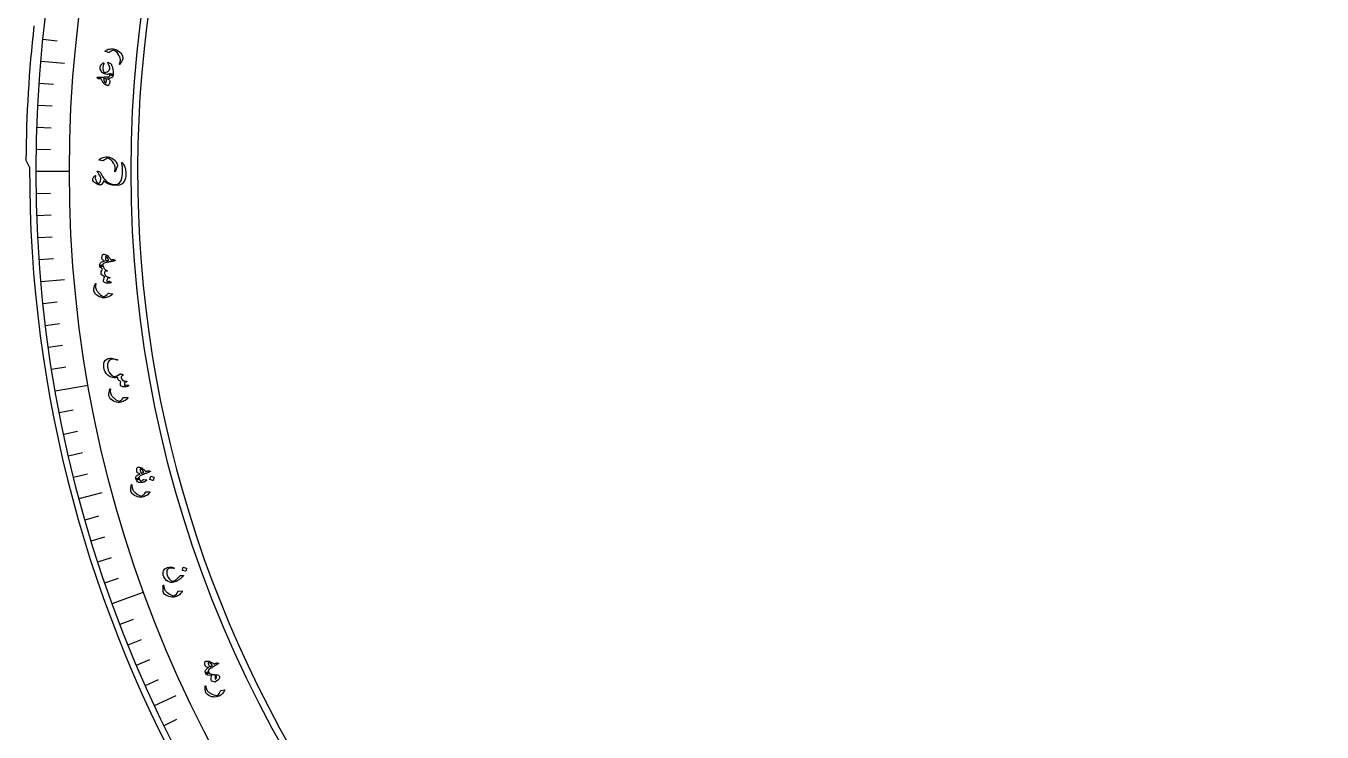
# Model space of a CAD drawing. Header units: millimetres. Extents: x -56 to 56, y -56 to 69.
# Drawn here: x -55.7 to 0.9, y -24.5 to 6.4 of the extents above; entities that cross this region are included whole.
import ezdxf

# ---------------------------------------------------------------- set-up
doc = ezdxf.new("R2010")
doc.units = ezdxf.units.MM
for name, color, linetype in [('CUT_INNER', 6, 'Continuous'), ('CUT_OUTER', 1, 'Continuous'), ('ENGRAVE', 7, 'Continuous'), ('ENGRAVE_FINE', 8, 'Continuous'), ('TEXT', 5, 'Continuous')]:
    doc.layers.add(name, color=color, linetype=linetype)

msp = doc.modelspace()

# ---------------------------------------------------------------- linework, layer by layer
at = {"layer": 'CUT_INNER'}
msp.add_arc((0.0002, -0.0002), 50.7824, 92.30528, 30.23463, dxfattribs=at)
at = {"layer": 'CUT_OUTER'}
msp.add_lwpolyline([(-55.4994, 0.1853), (-55.6581, 0.5021), (-55.6596, 0.5056)], dxfattribs=at)
for centre, radius, start, end in [((0.2132, 0.1023), 55.8742, 173.57855, 179.58641), ((0.0001, -0.0002), 55.4998, 179.8085, 0.29907)]:
    msp.add_arc(centre, radius, start, end, dxfattribs=at)
at = {"layer": 'ENGRAVE'}
for points in [[(-55.0068, 4.8125), (-53.9729, 4.722)], [(-55.2169, 0), (-53.764, 0)], [(-55.0068, -4.8125), (-53.9729, -4.722)], [(-54.3781, -9.5883), (-52.9472, -9.336)], [(-53.3355, -14.2912), (-52.333, -14.0226)], [(-51.887, -18.8853), (-50.5216, -18.3884)], [(-50.0436, -23.3357), (-49.1029, -22.8971)]]:
    msp.add_lwpolyline(points, dxfattribs=at)
for radius in [55.2169, 53.764, 51.0656]:
    msp.add_circle((0, 0), radius, dxfattribs=at)
at = {"layer": 'ENGRAVE_FINE'}
for points in [[(-54.9145, 5.7717), (-54.2952, 5.7067)], [(-55.0824, 3.8517), (-54.4613, 3.8083)], [(-55.1413, 2.8898), (-54.5194, 2.8572)], [(-55.1833, 1.927), (-54.561, 1.9053)], [(-55.2085, 0.9637), (-54.5859, 0.9528)], [(-55.2085, -0.9637), (-54.5859, -0.9528)], [(-55.1833, -1.927), (-54.561, -1.9053)], [(-55.1413, -2.8898), (-54.5194, -2.8572)], [(-55.0824, -3.8517), (-54.4613, -3.8083)], [(-54.9145, -5.7717), (-54.2952, -5.7067)], [(-54.8054, -6.7293), (-54.1873, -6.6534)], [(-54.6796, -7.6847), (-54.0629, -7.598)], [(-54.5371, -8.6378), (-53.9221, -8.5404)], [(-54.2025, -10.5359), (-53.5912, -10.4171)], [(-54.0103, -11.4802), (-53.4012, -11.3508)], [(-53.8017, -12.4211), (-53.195, -12.281)], [(-53.5768, -13.3582), (-52.9726, -13.2075)], [(-53.0779, -15.2199), (-52.4794, -15.0482)], [(-52.8042, -16.1439), (-52.2087, -15.9618)], [(-52.5144, -17.063), (-51.9222, -16.8705)], [(-52.2087, -17.9769), (-51.6199, -17.7741)], [(-51.5495, -19.788), (-50.9681, -19.5648)], [(-51.1963, -20.6846), (-50.6189, -20.4514)], [(-50.8275, -21.575), (-50.2543, -21.3317)], [(-50.4432, -22.4588), (-49.8743, -22.2055)], [(-49.6287, -24.2055), (-49.069, -23.9325)]]:
    msp.add_lwpolyline(points, dxfattribs=at)
at = {"layer": 'TEXT'}
for points in [[(-52.193, 5.2397), (-52.1957, 5.2408), (-52.1978, 5.2421), (-52.1993, 5.2435), (-52.2002, 5.2451), (-52.2002, 5.2495), (-52.1977, 5.2546), (-52.1928, 5.2605), (-52.1855, 5.2671), (-52.1492, 5.292), (-52.108, 5.3124), (-52.062, 5.3284), (-52.0112, 5.3399), (-51.957, 5.3474), (-51.904, 5.3499), (-51.8524, 5.3475), (-51.8021, 5.3402), (-51.7369, 5.3197), (-51.6753, 5.2907), (-51.6173, 5.2533), (-51.5629, 5.2073), (-51.5147, 5.1542), (-51.4769, 5.0953), (-51.4497, 5.0306), (-51.4329, 4.96), (-51.4307, 4.9413), (-51.4314, 4.9229), (-51.4349, 4.9047), (-51.4414, 4.8869), (-51.4603, 4.846), (-51.4778, 4.8092), (-51.4937, 4.7764), (-51.5082, 4.7475), (-51.5213, 4.7227), (-51.5329, 4.7022), (-51.543, 4.6858), (-51.5516, 4.6736), (-51.5542, 4.6711), (-51.5567, 4.6694), (-51.5591, 4.6685), (-51.5615, 4.6683), (-51.5644, 4.6689), (-51.5671, 4.67), (-51.5696, 4.6717), (-51.5719, 4.6739), (-51.5735, 4.6767), (-51.574, 4.6799), (-51.5736, 4.6836), (-51.5722, 4.6878), (-51.5627, 4.7134), (-51.5545, 4.7379), (-51.5477, 4.7614), (-51.5423, 4.7838), (-51.5382, 4.8054), (-51.5354, 4.8264), (-51.5339, 4.8467), (-51.5338, 4.8663), (-51.5351, 4.8861), (-51.538, 4.9066), (-51.5424, 4.928), (-51.5484, 4.9503), (-51.5561, 4.9734), (-51.5655, 4.9973), (-51.5767, 5.0221), (-51.5896, 5.0477), (-51.6322, 5.1204), (-51.6799, 5.1839), (-51.7327, 5.2382), (-51.7907, 5.2831), (-51.7955, 5.2862), (-51.8012, 5.2881), (-51.8077, 5.2889), (-51.8151, 5.2887), (-51.8601, 5.277), (-51.9109, 5.2565), (-51.9673, 5.2272), (-52.0296, 5.189), (-52.0334, 5.1874), (-52.0368, 5.1866), (-52.0398, 5.1865), (-52.0422, 5.1871)], [(-52.0581, 4.76), (-51.9691, 4.7099), (-51.9604, 4.7038), (-51.9535, 4.698), (-51.9482, 4.6926), (-51.9447, 4.6875), (-51.9304, 4.662), (-51.9173, 4.6349), (-51.9053, 4.6062), (-51.8946, 4.5759), (-51.8849, 4.544), (-51.876, 4.5106), (-51.8679, 4.4758), (-51.8605, 4.4395), (-51.8499, 4.372), (-51.8447, 4.3127), (-51.8451, 4.2616), (-51.8509, 4.2187), (-51.8598, 4.2029), (-51.8756, 4.1932), (-51.8982, 4.1897), (-51.9278, 4.1924), (-51.9542, 4.1985), (-51.9734, 4.2058), (-51.9856, 4.2142), (-51.9907, 4.2239), (-51.9905, 4.2254), (-51.9904, 4.227), (-51.9903, 4.2285), (-51.9902, 4.23), (-51.9881, 4.2414), (-51.9868, 4.2527), (-51.9862, 4.2638), (-51.9865, 4.2748), (-52.0158, 4.2583), (-52.0476, 4.2464), (-52.082, 4.2389), (-52.1189, 4.2359), (-52.1843, 4.2403), (-52.2415, 4.2563), (-52.2905, 4.2841), (-52.3314, 4.3235), (-52.3684, 4.373), (-52.3961, 4.4208), (-52.4142, 4.4669), (-52.423, 4.5112), (-52.4189, 4.5578), (-52.397, 4.6092), (-52.3572, 4.6652), (-52.2997, 4.7258), (-52.291, 4.7324), (-52.2821, 4.7351), (-52.2729, 4.7339), (-52.2636, 4.7288), (-52.2566, 4.722), (-52.2532, 4.7142), (-52.2534, 4.7053), (-52.2572, 4.6954), (-52.2848, 4.6243), (-52.2988, 4.5517), (-52.2991, 4.4778), (-52.2858, 4.4025), (-52.276, 4.3723), (-52.2642, 4.3488), (-52.2505, 4.3319), (-52.2349, 4.3217), (-52.2144, 4.3179), (-52.1874, 4.3217), (-52.154, 4.3332), (-52.114, 4.3522), (-52.0733, 4.376), (-52.0423, 4.3991), (-52.0212, 4.4214), (-52.0098, 4.443), (-52.0008, 4.4913), (-52.0021, 4.5407), (-52.0139, 4.5912), (-52.036, 4.6428), (-52.0629, 4.6904), (-52.0755, 4.7149), (-52.0823, 4.7342), (-52.0833, 4.7483), (-52.0786, 4.7572), (-52.0735, 4.7606), (-52.0684, 4.7621), (-52.0633, 4.762), (-52.0581, 4.76)], [(-52.5453, 4.0822), (-52.5543, 4.0921), (-52.5549, 4.0994), (-52.5471, 4.1041), (-52.531, 4.1062), (-52.5214, 4.1065), (-52.508, 4.1071), (-52.4909, 4.1081), (-52.4701, 4.1093), (-52.4453, 4.1107), (-52.4165, 4.1121), (-52.3836, 4.1136), (-52.3466, 4.1152), (-52.3102, 4.1168), (-52.2777, 4.1182), (-52.2489, 4.1194), (-52.224, 4.1204), (-52.2029, 4.1212), (-52.1859, 4.1219), (-52.1729, 4.1224), (-52.1638, 4.1227), (-52.1068, 4.1261), (-52.0621, 4.1341), (-52.0297, 4.1464), (-52.0096, 4.1633), (-52.0013, 4.1756), (-51.9953, 4.1909), (-51.9916, 4.209), (-51.9902, 4.23), (-51.9871, 4.2423), (-51.9802, 4.2514), (-51.9695, 4.2572), (-51.955, 4.2598), (-51.9378, 4.2597), (-51.9205, 4.2577), (-51.9032, 4.2538), (-51.8859, 4.2479), (-51.8713, 4.241), (-51.8606, 4.2338), (-51.8538, 4.2264), (-51.8509, 4.2187), (-51.8546, 4.1785), (-51.8647, 4.1443), (-51.8813, 4.1163), (-51.9045, 4.0944), (-51.9373, 4.077), (-51.9797, 4.0639), (-52.0316, 4.0549), (-52.0932, 4.0502), (-52.0579, 4.0255), (-52.0305, 4.0011), (-52.011, 3.9769), (-51.9995, 3.9529), (-51.9962, 3.9339), (-51.996, 3.9119), (-51.9989, 3.8868), (-52.005, 3.8587), (-52.014, 3.8292), (-52.0238, 3.8046), (-52.0344, 3.7849), (-52.0458, 3.7701), (-52.0594, 3.7584), (-52.0732, 3.7511), (-52.0873, 3.748), (-52.1017, 3.7493), (-52.1195, 3.7541), (-52.139, 3.7617), (-52.1602, 3.7719), (-52.1832, 3.7847), (-52.2062, 3.7988), (-52.2245, 3.8111), (-52.238, 3.8214), (-52.2468, 3.8298), (-52.282, 3.8757), (-52.3145, 3.9253), (-52.3443, 3.9787), (-52.3714, 4.0359), (-52.4013, 4.0361), (-52.427, 4.0366), (-52.4487, 4.0374), (-52.4662, 4.0385), (-52.4808, 4.0405), (-52.4938, 4.0441), (-52.5051, 4.0494), (-52.5147, 4.0563)], [(-52.2762, 4.0395), (-52.2613, 3.9818), (-52.2412, 3.9323), (-52.216, 3.8911), (-52.1856, 3.858), (-52.1813, 3.8557), (-52.1773, 3.8555), (-52.1734, 3.8574), (-52.1698, 3.8615), (-52.1617, 3.8772), (-52.1551, 3.8943), (-52.1501, 3.9129), (-52.1466, 3.933), (-52.1446, 3.9545), (-52.1442, 3.9775), (-52.1453, 4.002), (-52.1479, 4.028), (-52.1488, 4.0321), (-52.1507, 4.0364), (-52.1536, 4.041), (-52.1574, 4.0459), (-52.1701, 4.0459), (-52.1835, 4.0457), (-52.1974, 4.0453), (-52.212, 4.0446), (-52.2271, 4.0437), (-52.2429, 4.0425), (-52.2592, 4.0411), (-52.2762, 4.0395)], [(-52.453, 0.4926), (-52.4558, 0.4935), (-52.458, 0.4946), (-52.4597, 0.4959), (-52.4607, 0.4974), (-52.4611, 0.5017), (-52.4591, 0.5071), (-52.4548, 0.5134), (-52.4481, 0.5206), (-52.4141, 0.5486), (-52.375, 0.5727), (-52.3306, 0.5928), (-52.281, 0.6089), (-52.2277, 0.6213), (-52.1752, 0.6286), (-52.1236, 0.6309), (-52.0728, 0.6281), (-52.006, 0.6136), (-51.9421, 0.5903), (-51.8809, 0.5583), (-51.8225, 0.5175), (-51.7697, 0.4689), (-51.7268, 0.4137), (-51.6938, 0.3517), (-51.6707, 0.2829), (-51.6668, 0.2645), (-51.6658, 0.2461), (-51.6678, 0.2277), (-51.6726, 0.2093), (-51.6877, 0.1669), (-51.7018, 0.1287), (-51.7147, 0.0945), (-51.7265, 0.0645), (-51.7373, 0.0386), (-51.7469, 0.0171), (-51.7555, -0.0001), (-51.763, -0.0131), (-51.7654, -0.0157), (-51.7677, -0.0177), (-51.77, -0.0188), (-51.7723, -0.0192), (-51.7754, -0.0189), (-51.7782, -0.0181), (-51.7808, -0.0166), (-51.7832, -0.0146), (-51.7851, -0.012), (-51.7859, -0.0088), (-51.7858, -0.0051), (-51.7848, -0.0008), (-51.7776, 0.0255), (-51.7717, 0.0507), (-51.7671, 0.0747), (-51.7637, 0.0975), (-51.7616, 0.1194), (-51.7607, 0.1405), (-51.7611, 0.1609), (-51.7627, 0.1805), (-51.7658, 0.2), (-51.7705, 0.2203), (-51.7769, 0.2412), (-51.7849, 0.2628), (-51.7946, 0.285), (-51.8062, 0.308), (-51.8196, 0.3317), (-51.8348, 0.3561), (-51.8837, 0.4246), (-51.937, 0.4835), (-51.9945, 0.5328), (-52.0564, 0.5723), (-52.0614, 0.5749), (-52.0672, 0.5763), (-52.0738, 0.5766), (-52.0812, 0.5757), (-52.1249, 0.5599), (-52.1736, 0.5349), (-52.2272, 0.5006), (-52.2857, 0.4569), (-52.2894, 0.455), (-52.2927, 0.4539), (-52.2956, 0.4535), (-52.2981, 0.4539)], [(-52.7332, -0.3951), (-52.74, -0.3706), (-52.7398, -0.3439), (-52.7326, -0.315), (-52.7184, -0.2839), (-52.7092, -0.2681), (-52.6998, -0.2535), (-52.6903, -0.2402), (-52.6807, -0.2282), (-52.6711, -0.2175), (-52.6616, -0.208), (-52.6521, -0.1998), (-52.6428, -0.1929), (-52.6337, -0.1883), (-52.6281, -0.1901), (-52.6259, -0.1984), (-52.6272, -0.2132), (-52.6329, -0.3066), (-52.6122, -0.393), (-52.565, -0.4723), (-52.4913, -0.5444), (-52.4865, -0.5464), (-52.4816, -0.5462), (-52.4765, -0.5439), (-52.4712, -0.5395), (-52.4292, -0.4823), (-52.4016, -0.4206), (-52.3884, -0.3544), (-52.3894, -0.2837), (-52.392, -0.271), (-52.3981, -0.2546), (-52.4077, -0.2345), (-52.4208, -0.2108), (-52.4473, -0.1675), (-52.4707, -0.1292), (-52.4909, -0.096), (-52.5081, -0.0678), (-52.5221, -0.0446), (-52.5329, -0.0265), (-52.5407, -0.0134), (-52.5454, -0.0055), (-52.5489, 0.0059), (-52.5457, 0.0121), (-52.5357, 0.013), (-52.519, 0.0086), (-52.4749, -0.0083), (-52.4421, -0.023), (-52.4206, -0.0355), (-52.4103, -0.0459), (-52.3951, -0.0779), (-52.3774, -0.1117), (-52.3573, -0.1473), (-52.3347, -0.1848), (-52.3097, -0.224), (-52.2822, -0.2651), (-52.2522, -0.3079), (-52.2198, -0.3525), (-52.1392, -0.4417), (-52.045, -0.5089), (-51.9371, -0.5541), (-51.8157, -0.5774), (-51.7497, -0.5778), (-51.6885, -0.5667), (-51.6321, -0.5443), (-51.5805, -0.5104), (-51.5116, -0.4267), (-51.4649, -0.3043), (-51.4402, -0.143), (-51.437, 0.0572), (-51.4389, 0.0882), (-51.4416, 0.1215), (-51.445, 0.1573), (-51.4491, 0.1954), (-51.4541, 0.2358), (-51.46, 0.2785), (-51.4668, 0.3233), (-51.4745, 0.3704), (-51.4754, 0.3785), (-51.4748, 0.3845), (-51.473, 0.3884), (-51.4697, 0.3902), (-51.4541, 0.3826), (-51.4304, 0.3521), (-51.3988, 0.299), (-51.359, 0.2233), (-51.3371, 0.1773), (-51.3209, 0.1371), (-51.3102, 0.1026), (-51.3051, 0.0738), (-51.297, -0.0331), (-51.2957, -0.1301), (-51.3012, -0.2173), (-51.3136, -0.2946), (-51.368, -0.4409), (-51.4555, -0.5443), (-51.5766, -0.6049), (-51.7314, -0.6225), (-51.8942, -0.6069), (-52.0382, -0.5683), (-52.1631, -0.5063), (-52.2689, -0.4211), (-52.2935, -0.4774), (-52.3184, -0.5232), (-52.3439, -0.5586), (-52.3698, -0.5835), (-52.3803, -0.5904), (-52.3918, -0.5951), (-52.4043, -0.5976), (-52.4178, -0.5981), (-52.4541, -0.5931), (-52.4885, -0.5852), (-52.5211, -0.5744), (-52.5517, -0.5606), (-52.6134, -0.5239), (-52.6642, -0.4841), (-52.7042, -0.4411), (-52.7332, -0.3951)], [(-51.7727, -3.8847), (-51.7624, -3.893), (-51.7607, -3.9), (-51.7676, -3.9057), (-51.7833, -3.9102), (-51.7928, -3.912), (-51.8059, -3.9146), (-51.8226, -3.9181), (-51.843, -3.9224), (-51.8673, -3.9276), (-51.8955, -3.9334), (-51.9278, -3.9399), (-51.9641, -3.9471), (-51.9998, -3.9542), (-52.0318, -3.9606), (-52.06, -3.9662), (-52.0845, -3.971), (-52.1052, -3.9751), (-52.1219, -3.9783), (-52.1347, -3.9808), (-52.1436, -3.9825), (-52.1994, -3.9948), (-52.2423, -4.0096), (-52.2724, -4.0269), (-52.2897, -4.0468), (-52.2959, -4.0603), (-52.2994, -4.0764), (-52.3002, -4.095), (-52.2983, -4.1161), (-52.2993, -4.1288), (-52.3046, -4.1389), (-52.3143, -4.1464), (-52.3282, -4.1513), (-52.3452, -4.154), (-52.3625, -4.1548), (-52.3802, -4.1536), (-52.3983, -4.1506), (-52.4138, -4.146), (-52.4256, -4.1406), (-52.4335, -4.1343), (-52.4375, -4.1271), (-52.4403, -4.0863), (-52.4357, -4.0506), (-52.4237, -4.0201), (-52.4042, -3.9946), (-52.3745, -3.9722), (-52.3346, -3.9526), (-52.2846, -3.9358), (-52.2245, -3.9217), (-52.2632, -3.9026), (-52.2939, -3.8824), (-52.3168, -3.8613), (-52.3318, -3.8392), (-52.3379, -3.8208), (-52.3413, -3.7989), (-52.3421, -3.7735), (-52.3402, -3.7446), (-52.3356, -3.7139), (-52.3294, -3.688), (-52.3217, -3.6669), (-52.3126, -3.6506), (-52.3008, -3.6371), (-52.2881, -3.6278), (-52.2745, -3.6228), (-52.2601, -3.622), (-52.2419, -3.6243), (-52.2215, -3.629), (-52.199, -3.6361), (-52.1744, -3.6456), (-52.1497, -3.6563), (-52.1299, -3.6658), (-52.115, -3.6741), (-52.105, -3.6811), (-52.0637, -3.7213), (-52.0243, -3.7654), (-51.987, -3.8135), (-51.9516, -3.8655), (-51.922, -3.8613), (-51.8965, -3.858), (-51.875, -3.8555), (-51.8575, -3.8539), (-51.8427, -3.8537), (-51.8294, -3.8553), (-51.8175, -3.8588), (-51.807, -3.8641)], [(-52.0452, -3.8834), (-52.0686, -3.8288), (-52.0958, -3.783), (-52.1268, -3.746), (-52.1616, -3.7178), (-52.1662, -3.7161), (-52.1702, -3.7165), (-52.1737, -3.7189), (-52.1767, -3.7235), (-52.1825, -3.7402), (-52.1865, -3.7581), (-52.1888, -3.7772), (-52.1893, -3.7976), (-52.188, -3.8192), (-52.1851, -3.842), (-52.1803, -3.8661), (-52.1738, -3.8914), (-52.1723, -3.8953), (-52.1697, -3.8993), (-52.1662, -3.9034), (-52.1617, -3.9076), (-52.1491, -3.9058), (-52.1359, -3.9036), (-52.1222, -3.901), (-52.1079, -3.8982), (-52.0931, -3.895), (-52.0777, -3.8914), (-52.0617, -3.8876), (-52.0452, -3.8834)], [(-51.9322, -4.8402), (-51.9296, -4.8434), (-51.93, -4.8474), (-51.9334, -4.8523), (-51.9399, -4.858), (-51.9512, -4.8646), (-51.9676, -4.8703), (-51.9892, -4.8752), (-52.0159, -4.8791), (-52.0464, -4.8825), (-52.0763, -4.8836), (-52.1056, -4.8826), (-52.1344, -4.8793), (-52.1908, -4.8672), (-52.232, -4.8517), (-52.2579, -4.8328), (-52.2686, -4.8106), (-52.2704, -4.7557), (-52.2607, -4.7039), (-52.2397, -4.6552), (-52.2072, -4.6097), (-52.2669, -4.5857), (-52.3144, -4.555), (-52.3499, -4.5178), (-52.3732, -4.474), (-52.3815, -4.4267), (-52.3736, -4.3774), (-52.3494, -4.3262), (-52.309, -4.2732), (-52.363, -4.2373), (-52.4025, -4.201), (-52.4273, -4.1642), (-52.4375, -4.1271), (-52.4339, -4.1192), (-52.4217, -4.111), (-52.4009, -4.1025), (-52.3716, -4.0937), (-52.3424, -4.0891), (-52.3204, -4.0913), (-52.3057, -4.1003), (-52.2983, -4.1161), (-52.2764, -4.1864), (-52.2399, -4.2465), (-52.1889, -4.2963), (-52.1232, -4.3358), (-52.1196, -4.338), (-52.117, -4.3404), (-52.1153, -4.3431), (-52.1145, -4.346), (-52.1146, -4.3497), (-52.1155, -4.3531), (-52.1172, -4.3562), (-52.1197, -4.3589), (-52.1279, -4.3611), (-52.1423, -4.3589), (-52.1629, -4.3523), (-52.1897, -4.3414), (-52.2081, -4.3602), (-52.2205, -4.388), (-52.2268, -4.4249), (-52.2271, -4.4709), (-52.2103, -4.5267), (-52.1672, -4.573), (-52.0978, -4.6097), (-52.0022, -4.6367), (-51.9973, -4.638), (-51.9938, -4.6398), (-51.9915, -4.6421), (-51.9906, -4.645), (-51.9906, -4.6494), (-51.9914, -4.6532), (-51.993, -4.6566), (-51.9955, -4.6594), (-51.9992, -4.6617), (-52.003, -4.6632), (-52.0068, -4.6639), (-52.0107, -4.6639), (-52.077, -4.6543), (-52.0914, -4.6738), (-52.1036, -4.6968), (-52.1135, -4.7233), (-52.1211, -4.7533), (-52.1251, -4.7822), (-52.1246, -4.8039), (-52.1195, -4.8184), (-52.1097, -4.8256), (-52.0958, -4.8269), (-52.0764, -4.8236), (-52.0516, -4.8158), (-52.0214, -4.8034), (-52.0124, -4.8042), (-51.9946, -4.8106), (-51.9679, -4.8226), (-51.9322, -4.8402)], [(-51.8918, -5.3479), (-51.8889, -5.3485), (-51.8866, -5.3493), (-51.8848, -5.3504), (-51.8836, -5.3517), (-51.8827, -5.356), (-51.8841, -5.3615), (-51.8877, -5.3682), (-51.8935, -5.3761), (-51.9241, -5.4077), (-51.9603, -5.436), (-52.002, -5.461), (-52.0494, -5.4828), (-52.1009, -5.5013), (-52.1521, -5.5148), (-52.2032, -5.5231), (-52.2539, -5.5263), (-52.322, -5.5196), (-52.3882, -5.5036), (-52.4527, -5.4783), (-52.5154, -5.4437), (-52.5734, -5.4004), (-52.6223, -5.349), (-52.6619, -5.2895), (-52.6924, -5.2219), (-52.6982, -5.2035), (-52.7011, -5.1849), (-52.7011, -5.1659), (-52.6982, -5.1467), (-52.6875, -5.102), (-52.6774, -5.0617), (-52.6679, -5.0256), (-52.6591, -4.9939), (-52.6509, -4.9665), (-52.6434, -4.9437), (-52.6365, -4.9254), (-52.6302, -4.9116), (-52.6282, -4.9086), (-52.626, -4.9064), (-52.6238, -4.9051), (-52.6215, -4.9045), (-52.6185, -4.9045), (-52.6156, -4.9051), (-52.6129, -4.9063), (-52.6103, -4.9081), (-52.6082, -4.9106), (-52.607, -4.9137), (-52.6068, -4.9175), (-52.6074, -4.922), (-52.612, -4.9494), (-52.6154, -4.9755), (-52.6177, -5.0004), (-52.6188, -5.0239), (-52.6188, -5.0464), (-52.6175, -5.0679), (-52.6151, -5.0886), (-52.6115, -5.1083), (-52.6064, -5.1279), (-52.5996, -5.1479), (-52.5911, -5.1685), (-52.5809, -5.1896), (-52.5689, -5.2112), (-52.5549, -5.2333), (-52.5391, -5.2559), (-52.5213, -5.2789), (-52.4651, -5.343), (-52.4056, -5.3965), (-52.3428, -5.4396), (-52.2768, -5.4723), (-52.2715, -5.4742), (-52.2656, -5.475), (-52.259, -5.4745), (-52.2518, -5.4728), (-52.2101, -5.452), (-52.1647, -5.4214), (-52.1153, -5.3811), (-52.062, -5.3311), (-52.0585, -5.3288), (-52.0554, -5.3273), (-52.0525, -5.3266), (-52.05, -5.3268)], [(-51.1918, -9.3362), (-51.1847, -9.3376), (-51.1793, -9.3401), (-51.1757, -9.3438), (-51.1738, -9.3486), (-51.1734, -9.3551), (-51.1747, -9.3609), (-51.1777, -9.366), (-51.1824, -9.3705), (-51.1999, -9.3827), (-51.2224, -9.3932), (-51.25, -9.4021), (-51.2826, -9.4093), (-51.3368, -9.4158), (-51.3896, -9.4152), (-51.441, -9.4073), (-51.4909, -9.3923), (-51.5033, -9.3862), (-51.5134, -9.379), (-51.5212, -9.3705), (-51.5266, -9.3609), (-51.5357, -9.3239), (-51.5364, -9.2825), (-51.5286, -9.2366), (-51.5122, -9.1863), (-51.5721, -9.157), (-51.6155, -9.1174), (-51.6423, -9.0675), (-51.6525, -9.0074), (-51.6851, -9.0111), (-51.7166, -9.0137), (-51.7471, -9.0152), (-51.7764, -9.0156), (-51.8048, -9.0149), (-51.8325, -9.0133), (-51.8595, -9.0106), (-51.8858, -9.0069), (-51.934, -8.996), (-51.9798, -8.9779), (-52.0234, -8.9526), (-52.0646, -8.9202), (-52.1392, -8.8403), (-52.197, -8.7521), (-52.2379, -8.6555), (-52.2618, -8.5506), (-52.2652, -8.4287), (-52.2385, -8.3277), (-52.1817, -8.2477), (-52.0951, -8.1888), (-52.0623, -8.1775), (-52.0225, -8.1703), (-51.9759, -8.1671), (-51.9223, -8.1679), (-51.8629, -8.1735), (-51.8003, -8.1846), (-51.7344, -8.2012), (-51.6653, -8.2234), (-51.6608, -8.2253), (-51.6575, -8.228), (-51.6551, -8.2315), (-51.6539, -8.2357), (-51.6536, -8.2401), (-51.6541, -8.244), (-51.6555, -8.2474), (-51.6578, -8.2505), (-51.6615, -8.2528), (-51.6655, -8.254), (-51.6699, -8.2542), (-51.6747, -8.2532), (-51.7664, -8.2257), (-51.8406, -8.2103), (-51.8974, -8.207), (-51.9368, -8.216), (-52.0183, -8.2689), (-52.0722, -8.3404), (-52.0984, -8.4307), (-52.0969, -8.5395), (-52.063, -8.6865), (-52.0045, -8.8059), (-51.9218, -8.8975), (-51.8149, -8.9613), (-51.7536, -8.9504), (-51.6906, -8.9291), (-51.6257, -8.8975), (-51.5591, -8.8556), (-51.5525, -8.8506), (-51.5463, -8.8475), (-51.5406, -8.8462), (-51.5354, -8.8468), (-51.5169, -8.8521), (-51.4996, -8.8572), (-51.4833, -8.8621), (-51.4682, -8.8667), (-51.4544, -8.8712), (-51.4421, -8.8756), (-51.4312, -8.8798), (-51.4219, -8.8839), (-51.4178, -8.8864), (-51.4158, -8.8895), (-51.4159, -8.8932), (-51.418, -8.8974), (-51.4198, -8.8996), (-51.4226, -8.9029), (-51.4264, -8.9071), (-51.4312, -8.9122), (-51.4371, -8.9181), (-51.444, -8.9247), (-51.452, -8.9318), (-51.4611, -8.9394), (-51.4785, -8.9548), (-51.4909, -8.9674), (-51.4983, -8.9772), (-51.5006, -8.9841), (-51.497, -9.0244), (-51.4833, -9.0629), (-51.4593, -9.0997), (-51.4253, -9.1345), (-51.4048, -9.1458), (-51.3728, -9.1547), (-51.3294, -9.1614), (-51.2746, -9.1659), (-51.2694, -9.1663), (-51.2648, -9.168), (-51.2607, -9.171), (-51.2572, -9.1753), (-51.2547, -9.1795), (-51.2533, -9.1836), (-51.2532, -9.1878), (-51.2542, -9.192), (-51.2627, -9.1996), (-51.2803, -9.205), (-51.3069, -9.2083), (-51.3425, -9.2095), (-51.3559, -9.2436), (-51.3624, -9.2787), (-51.362, -9.3147), (-51.3547, -9.3517), (-51.3436, -9.3492), (-51.3348, -9.3461), (-51.3283, -9.3424), (-51.324, -9.3382), (-51.3201, -9.3336), (-51.3159, -9.3305), (-51.3115, -9.3289), (-51.3068, -9.3288)], [(-51.2216, -9.8844), (-51.2187, -9.8847), (-51.2163, -9.8854), (-51.2144, -9.8863), (-51.2131, -9.8875), (-51.2119, -9.8917), (-51.2128, -9.8973), (-51.2158, -9.9043), (-51.2209, -9.9127), (-51.2486, -9.9468), (-51.2821, -9.9782), (-51.3215, -10.0068), (-51.3668, -10.0326), (-51.4165, -10.0556), (-51.4663, -10.0735), (-51.5164, -10.0863), (-51.5667, -10.0939), (-51.6351, -10.0932), (-51.7025, -10.0831), (-51.7689, -10.0636), (-51.8345, -10.0346), (-51.896, -9.9966), (-51.9492, -9.9497), (-51.9939, -9.8939), (-52.0302, -9.8292), (-52.0376, -9.8114), (-52.0421, -9.7931), (-52.0438, -9.7742), (-52.0426, -9.7548), (-52.0359, -9.7094), (-52.0293, -9.6683), (-52.0231, -9.6315), (-52.0171, -9.5991), (-52.0113, -9.5712), (-52.0058, -9.5478), (-52.0006, -9.5289), (-51.9955, -9.5146), (-51.9937, -9.5115), (-51.9918, -9.5092), (-51.9897, -9.5076), (-51.9875, -9.5068), (-51.9845, -9.5065), (-51.9816, -9.5069), (-51.9787, -9.5079), (-51.976, -9.5094), (-51.9737, -9.5117), (-51.9722, -9.5147), (-51.9716, -9.5185), (-51.9719, -9.523), (-51.9741, -9.5507), (-51.9752, -9.5771), (-51.9753, -9.602), (-51.9743, -9.6255), (-51.9723, -9.6479), (-51.9692, -9.6693), (-51.9649, -9.6896), (-51.9596, -9.7089), (-51.9528, -9.728), (-51.9443, -9.7474), (-51.934, -9.7671), (-51.922, -9.7873), (-51.9081, -9.8077), (-51.8923, -9.8285), (-51.8745, -9.8496), (-51.8548, -9.871), (-51.7932, -9.9299), (-51.7292, -9.978), (-51.6629, -10.0154), (-51.5942, -10.0421), (-51.5888, -10.0436), (-51.5828, -10.0439), (-51.5763, -10.0428), (-51.5693, -10.0404), (-51.5296, -10.016), (-51.487, -9.9816), (-51.4414, -9.9371), (-51.3927, -9.8826), (-51.3894, -9.88), (-51.3864, -9.8783), (-51.3836, -9.8773), (-51.3811, -9.8772)], [(-50.239, -13.0979), (-50.2273, -13.1042), (-50.2244, -13.1108), (-50.2302, -13.1177), (-50.2447, -13.1248), (-50.2538, -13.1283), (-50.2662, -13.1332), (-50.2821, -13.1397), (-50.3014, -13.1476), (-50.3243, -13.157), (-50.351, -13.1678), (-50.3816, -13.18), (-50.4161, -13.1936), (-50.4499, -13.207), (-50.4802, -13.219), (-50.507, -13.2295), (-50.5302, -13.2387), (-50.5498, -13.2464), (-50.5657, -13.2526), (-50.5779, -13.2573), (-50.5863, -13.2606), (-50.639, -13.2826), (-50.6786, -13.3048), (-50.7051, -13.3273), (-50.7185, -13.3499), (-50.7222, -13.3644), (-50.7228, -13.3808), (-50.7202, -13.3993), (-50.7145, -13.4197), (-50.7133, -13.4324), (-50.7167, -13.4432), (-50.7248, -13.4523), (-50.7376, -13.4597), (-50.7539, -13.4654), (-50.7708, -13.4693), (-50.7884, -13.4713), (-50.8068, -13.4715), (-50.8229, -13.4699), (-50.8354, -13.4666), (-50.8443, -13.4618), (-50.8496, -13.4554), (-50.8596, -13.4158), (-50.8615, -13.3799), (-50.8551, -13.3477), (-50.8405, -13.3191), (-50.8153, -13.2918), (-50.7796, -13.2654), (-50.7334, -13.2398), (-50.6768, -13.2152), (-50.7182, -13.2033), (-50.7521, -13.189), (-50.7784, -13.1723), (-50.7971, -13.1533), (-50.8064, -13.1363), (-50.8137, -13.1153), (-50.819, -13.0905), (-50.8223, -13.0617), (-50.8233, -13.0307), (-50.8219, -13.0041), (-50.8181, -12.982), (-50.812, -12.9642), (-50.8028, -12.9489), (-50.792, -12.9375), (-50.7796, -12.9301), (-50.7655, -12.9267), (-50.7471, -12.9257), (-50.7263, -12.9267), (-50.7029, -12.9297), (-50.677, -12.9346), (-50.6507, -12.9407), (-50.6295, -12.9465), (-50.6134, -12.952), (-50.6024, -12.9571), (-50.5545, -12.9892), (-50.5078, -13.0256), (-50.4625, -13.0662), (-50.4184, -13.1111), (-50.39, -13.1016), (-50.3655, -13.0937), (-50.3448, -13.0875), (-50.3279, -13.0828), (-50.3134, -13.0799), (-50.3, -13.0791), (-50.2876, -13.0804), (-50.2763, -13.0837)], [(-50.5073, -13.1454), (-50.5401, -13.0959), (-50.575, -13.0557), (-50.6121, -13.0249), (-50.6514, -13.0033), (-50.6562, -13.0025), (-50.6602, -13.0036), (-50.6632, -13.0067), (-50.6653, -13.0117), (-50.668, -13.0291), (-50.6687, -13.0474), (-50.6675, -13.0667), (-50.6644, -13.0868), (-50.6593, -13.1079), (-50.6522, -13.1298), (-50.6433, -13.1526), (-50.6323, -13.1763), (-50.6301, -13.1799), (-50.6269, -13.1834), (-50.6227, -13.1868), (-50.6175, -13.1901), (-50.6055, -13.186), (-50.5929, -13.1815), (-50.5799, -13.1766), (-50.5663, -13.1712), (-50.5523, -13.1654), (-50.5378, -13.1591), (-50.5228, -13.1525), (-50.5073, -13.1454)], [(-50.5091, -13.4616), (-50.4049, -13.4787), (-50.393, -13.4821), (-50.3876, -13.4877), (-50.3887, -13.4954), (-50.3962, -13.5052), (-50.4209, -13.5263), (-50.4477, -13.5447), (-50.4764, -13.5604), (-50.5072, -13.5735), (-50.5402, -13.5839), (-50.5757, -13.5915), (-50.6136, -13.5964), (-50.654, -13.5985), (-50.725, -13.5908), (-50.7812, -13.5644), (-50.8228, -13.5193), (-50.8496, -13.4554), (-50.8468, -13.4465), (-50.8345, -13.4349), (-50.8127, -13.4206), (-50.7814, -13.4035), (-50.7641, -13.3965), (-50.7492, -13.393), (-50.7368, -13.3933), (-50.7269, -13.3972), (-50.7224, -13.4013), (-50.7188, -13.4064), (-50.7162, -13.4125), (-50.7145, -13.4197), (-50.7022, -13.461), (-50.6841, -13.495), (-50.6603, -13.5215), (-50.6309, -13.5408), (-50.6288, -13.5414), (-50.6264, -13.5411), (-50.6236, -13.54), (-50.6204, -13.5379), (-50.6008, -13.5264), (-50.5816, -13.5119), (-50.5627, -13.4945), (-50.5443, -13.4742), (-50.5371, -13.4673), (-50.5288, -13.4628), (-50.5195, -13.461), (-50.5091, -13.4616)], [(-50.075, -13.3602), (-50.0727, -13.3616), (-50.0708, -13.3639), (-50.0696, -13.3671), (-50.0689, -13.3713), (-50.0729, -13.4034), (-50.0801, -13.4344), (-50.0903, -13.4646), (-50.1035, -13.4937), (-50.1059, -13.4969), (-50.1086, -13.4987), (-50.1117, -13.4992), (-50.1151, -13.4985), (-50.2478, -13.4591), (-50.2513, -13.4572), (-50.2528, -13.454), (-50.2525, -13.4495), (-50.2503, -13.4438), (-50.2485, -13.4388), (-50.2457, -13.4309), (-50.2421, -13.4203), (-50.2377, -13.4068), (-50.2325, -13.3904), (-50.2265, -13.3707), (-50.2197, -13.3479), (-50.2121, -13.3218), (-50.2107, -13.3183), (-50.2088, -13.3162), (-50.2066, -13.3156), (-50.2039, -13.3165)], [(-50.254, -13.996), (-50.2511, -13.996), (-50.2487, -13.9965), (-50.2467, -13.9972), (-50.2453, -13.9983), (-50.2438, -14.0024), (-50.2442, -14.0081), (-50.2466, -14.0153), (-50.251, -14.0241), (-50.2759, -14.0603), (-50.3067, -14.0943), (-50.3437, -14.126), (-50.3867, -14.1554), (-50.4344, -14.1823), (-50.4827, -14.2042), (-50.5316, -14.221), (-50.5811, -14.2327), (-50.6493, -14.2375), (-50.7173, -14.2329), (-50.7851, -14.2188), (-50.8527, -14.1952), (-50.9172, -14.1623), (-50.974, -14.1199), (-51.0231, -14.0679), (-51.0644, -14.0064), (-51.0732, -13.9892), (-51.0792, -13.9713), (-51.0824, -13.9527), (-51.0828, -13.9332), (-51.0798, -13.8874), (-51.0766, -13.8459), (-51.0733, -13.8087), (-51.07, -13.776), (-51.0665, -13.7477), (-51.0629, -13.7239), (-51.0592, -13.7047), (-51.0553, -13.69), (-51.0538, -13.6867), (-51.0521, -13.6842), (-51.0501, -13.6825), (-51.048, -13.6815), (-51.045, -13.681), (-51.042, -13.6811), (-51.0391, -13.6819), (-51.0363, -13.6832), (-51.0338, -13.6853), (-51.0321, -13.6882), (-51.0312, -13.6919), (-51.0311, -13.6965), (-51.031, -13.7242), (-51.03, -13.7506), (-51.0281, -13.7754), (-51.0252, -13.7988), (-51.0214, -13.8209), (-51.0166, -13.842), (-51.0107, -13.8619), (-51.0038, -13.8808), (-50.9955, -13.8992), (-50.9855, -13.9178), (-50.9736, -13.9367), (-50.96, -13.9558), (-50.9445, -13.975), (-50.927, -13.9945), (-50.9076, -14.0141), (-50.8862, -14.0338), (-50.8201, -14.0875), (-50.7524, -14.1303), (-50.6833, -14.1622), (-50.6127, -14.1833), (-50.6071, -14.1843), (-50.6012, -14.1841), (-50.5948, -14.1825), (-50.5879, -14.1796), (-50.5504, -14.1521), (-50.5107, -14.1143), (-50.4688, -14.0663), (-50.4247, -14.008), (-50.4217, -14.0052), (-50.4188, -14.0032), (-50.4161, -14.002), (-50.4136, -14.0017)], [(-48.7815, -17.6772), (-48.8018, -17.6983), (-48.8232, -17.7194), (-48.8459, -17.7405), (-48.8698, -17.7617), (-48.8951, -17.7828), (-48.9222, -17.8038), (-48.951, -17.8245), (-48.9815, -17.8451), (-49.0123, -17.8644), (-49.0434, -17.8821), (-49.0748, -17.898), (-49.1066, -17.9121), (-49.1387, -17.9246), (-49.1714, -17.9354), (-49.2046, -17.9445), (-49.2383, -17.9519), (-49.2746, -17.9571), (-49.3093, -17.9587), (-49.3424, -17.9569), (-49.3739, -17.9515), (-49.4516, -17.9226), (-49.521, -17.8725), (-49.582, -17.8011), (-49.6346, -17.7086), (-49.6618, -17.6377), (-49.6746, -17.5718), (-49.673, -17.5107), (-49.657, -17.4546), (-49.6281, -17.4065), (-49.5884, -17.3664), (-49.5382, -17.3345), (-49.4772, -17.3106), (-49.4089, -17.2961), (-49.3399, -17.2917), (-49.2702, -17.2976), (-49.1998, -17.3136), (-49.1912, -17.317), (-49.1856, -17.3213), (-49.183, -17.3264), (-49.1834, -17.3324), (-49.1862, -17.3388), (-49.1921, -17.3424), (-49.2011, -17.3432), (-49.2131, -17.3412), (-49.2984, -17.3306), (-49.3702, -17.3356), (-49.4284, -17.3565), (-49.473, -17.3932), (-49.5019, -17.4418), (-49.5141, -17.5005), (-49.5095, -17.5693), (-49.4881, -17.648), (-49.4459, -17.7374), (-49.3921, -17.8111), (-49.3267, -17.8691), (-49.2497, -17.9114), (-49.2473, -17.912), (-49.2442, -17.9118), (-49.2403, -17.911), (-49.2355, -17.9095), (-49.1997, -17.8941), (-49.16, -17.8709), (-49.1162, -17.8398), (-49.0685, -17.801), (-49.0449, -17.7803), (-49.0231, -17.7606), (-49.0031, -17.7421), (-48.9848, -17.7245), (-48.9684, -17.708), (-48.9541, -17.6925), (-48.9418, -17.6779), (-48.9315, -17.6642), (-48.926, -17.6575), (-48.9203, -17.6528), (-48.9146, -17.6501), (-48.9088, -17.6495), (-48.785, -17.6539), (-48.7773, -17.6557), (-48.7741, -17.6602), (-48.7755, -17.6673), (-48.7815, -17.6772)], [(-48.6585, -17.331), (-48.656, -17.3322), (-48.654, -17.3343), (-48.6525, -17.3374), (-48.6515, -17.3415), (-48.653, -17.3737), (-48.6576, -17.4052), (-48.6653, -17.4359), (-48.6762, -17.466), (-48.6783, -17.4693), (-48.6809, -17.4714), (-48.6839, -17.4721), (-48.6874, -17.4717), (-48.8228, -17.4434), (-48.8263, -17.4418), (-48.8281, -17.4388), (-48.8282, -17.4343), (-48.8265, -17.4284), (-48.825, -17.4233), (-48.8229, -17.4153), (-48.8202, -17.4044), (-48.8169, -17.3907), (-48.813, -17.3739), (-48.8085, -17.3539), (-48.8036, -17.3306), (-48.7982, -17.3041), (-48.797, -17.3005), (-48.7954, -17.2982), (-48.7932, -17.2975), (-48.7905, -17.2981)], [(-48.8422, -18.3248), (-48.8392, -18.3246), (-48.8368, -18.3248), (-48.8348, -18.3254), (-48.8333, -18.3264), (-48.8314, -18.3304), (-48.8313, -18.336), (-48.8331, -18.3434), (-48.8367, -18.3525), (-48.8583, -18.3908), (-48.8861, -18.4274), (-48.9201, -18.4622), (-48.9604, -18.4952), (-49.0056, -18.5262), (-49.0518, -18.5522), (-49.099, -18.5732), (-49.1473, -18.5892), (-49.2148, -18.5999), (-49.283, -18.6012), (-49.3518, -18.5931), (-49.4212, -18.5755), (-49.4883, -18.5484), (-49.5485, -18.511), (-49.602, -18.4635), (-49.6486, -18.4058), (-49.6588, -18.3895), (-49.6664, -18.3722), (-49.6712, -18.3539), (-49.6733, -18.3346), (-49.6742, -18.2886), (-49.6747, -18.247), (-49.6747, -18.2097), (-49.6742, -18.1768), (-49.6732, -18.1483), (-49.6717, -18.1243), (-49.6696, -18.1048), (-49.6671, -18.0899), (-49.6658, -18.0865), (-49.6643, -18.0838), (-49.6625, -18.0819), (-49.6605, -18.0808), (-49.6576, -18.08), (-49.6546, -18.0799), (-49.6517, -18.0804), (-49.6487, -18.0815), (-49.646, -18.0833), (-49.6441, -18.0861), (-49.6429, -18.0897), (-49.6424, -18.0942), (-49.6399, -18.1219), (-49.6366, -18.148), (-49.6325, -18.1726), (-49.6276, -18.1957), (-49.6219, -18.2174), (-49.6152, -18.2379), (-49.6076, -18.2572), (-49.5991, -18.2754), (-49.5893, -18.2931), (-49.5776, -18.3107), (-49.5642, -18.3285), (-49.5489, -18.3463), (-49.5318, -18.3642), (-49.5127, -18.382), (-49.4917, -18.3998), (-49.4686, -18.4176), (-49.398, -18.4654), (-49.3269, -18.5021), (-49.2552, -18.5278), (-49.1831, -18.5427), (-49.1775, -18.5433), (-49.1716, -18.5425), (-49.1653, -18.5403), (-49.1588, -18.5368), (-49.1238, -18.5062), (-49.0875, -18.4651), (-49.05, -18.4136), (-49.0111, -18.3517), (-49.0083, -18.3486), (-49.0057, -18.3463), (-49.0031, -18.345), (-49.0006, -18.3444)], [(-47.2649, -21.4833), (-47.2523, -21.4875), (-47.2483, -21.4935), (-47.2529, -21.5013), (-47.266, -21.5109), (-47.2743, -21.5158), (-47.2857, -21.5228), (-47.3003, -21.5319), (-47.3179, -21.543), (-47.3389, -21.5561), (-47.3634, -21.5713), (-47.3915, -21.5886), (-47.4231, -21.6079), (-47.4542, -21.6269), (-47.482, -21.6438), (-47.5066, -21.6588), (-47.5279, -21.6718), (-47.5459, -21.6827), (-47.5605, -21.6915), (-47.5716, -21.6983), (-47.5794, -21.7029), (-47.6275, -21.7337), (-47.6627, -21.7623), (-47.685, -21.789), (-47.6944, -21.8136), (-47.6956, -21.8284), (-47.6933, -21.8447), (-47.6877, -21.8625), (-47.6785, -21.8816), (-47.6752, -21.8939), (-47.6767, -21.9052), (-47.6831, -21.9155), (-47.6945, -21.925), (-47.7096, -21.9334), (-47.7256, -21.9401), (-47.7426, -21.9451), (-47.7606, -21.9485), (-47.7767, -21.9496), (-47.7896, -21.9485), (-47.7992, -21.9453), (-47.8055, -21.9399), (-47.8222, -21.9026), (-47.8301, -21.8675), (-47.8294, -21.8347), (-47.8199, -21.8041), (-47.7997, -21.7728), (-47.769, -21.7407), (-47.7279, -21.7076), (-47.6763, -21.6737), (-47.7192, -21.6691), (-47.755, -21.6608), (-47.7837, -21.6488), (-47.8054, -21.6332), (-47.8175, -21.6181), (-47.8283, -21.5987), (-47.8377, -21.5751), (-47.8459, -21.5473), (-47.8521, -21.5169), (-47.8553, -21.4905), (-47.8554, -21.468), (-47.8524, -21.4495), (-47.846, -21.4328), (-47.8373, -21.4197), (-47.8263, -21.4103), (-47.813, -21.4046), (-47.795, -21.4005), (-47.7743, -21.3979), (-47.7508, -21.3968), (-47.7244, -21.3973), (-47.6975, -21.3988), (-47.6756, -21.4009), (-47.6588, -21.4035), (-47.647, -21.4067), (-47.5943, -21.4302), (-47.5422, -21.458), (-47.4906, -21.4903), (-47.4394, -21.527), (-47.4132, -21.5128), (-47.3903, -21.5009), (-47.371, -21.4912), (-47.3551, -21.4836), (-47.3413, -21.4783), (-47.3283, -21.4753), (-47.3159, -21.4744), (-47.3042, -21.4758)], [(-47.5212, -21.576), (-47.5619, -21.5328), (-47.6032, -21.4992), (-47.6451, -21.4751), (-47.6875, -21.4606), (-47.6924, -21.4606), (-47.696, -21.4623), (-47.6985, -21.4659), (-47.6997, -21.4712), (-47.6994, -21.4888), (-47.697, -21.507), (-47.6925, -21.5258), (-47.686, -21.5451), (-47.6774, -21.5649), (-47.6667, -21.5853), (-47.654, -21.6063), (-47.6391, -21.6278), (-47.6363, -21.6309), (-47.6326, -21.6338), (-47.6279, -21.6365), (-47.6222, -21.6389), (-47.611, -21.6328), (-47.5994, -21.6262), (-47.5874, -21.6191), (-47.575, -21.6115), (-47.5621, -21.6033), (-47.5489, -21.5947), (-47.5352, -21.5856), (-47.5212, -21.576)], [(-47.2055, -22.0609), (-47.2006, -22.1121), (-47.2277, -22.1691), (-47.2867, -22.232), (-47.3776, -22.3008), (-47.3845, -22.305), (-47.3911, -22.3076), (-47.3974, -22.3086), (-47.4034, -22.3078), (-47.5368, -22.2759), (-47.5452, -22.2733), (-47.5517, -22.2687), (-47.5564, -22.2622), (-47.5592, -22.2537), (-47.5659, -22.1926), (-47.5661, -22.1323), (-47.5599, -22.073), (-47.5472, -22.0146), (-47.644, -22.0171), (-47.7194, -22.0055), (-47.7732, -21.9797), (-47.8055, -21.9399), (-47.806, -21.934), (-47.8028, -21.9262), (-47.796, -21.9166), (-47.7856, -21.905), (-47.7575, -21.8817), (-47.7331, -21.8668), (-47.7126, -21.8603), (-47.696, -21.8622), (-47.6908, -21.8654), (-47.6862, -21.8697), (-47.6821, -21.8751), (-47.6785, -21.8816), (-47.6583, -21.9113), (-47.6288, -21.9359), (-47.5902, -21.9553), (-47.5423, -21.9696), (-47.5165, -21.9736), (-47.4751, -21.9783), (-47.4179, -21.9835), (-47.345, -21.9893), (-47.295, -21.997), (-47.2551, -22.0115), (-47.2253, -22.0328), (-47.2055, -22.0609)], [(-47.3905, -22.0241), (-47.4002, -22.0607), (-47.4044, -22.099), (-47.4031, -22.1391), (-47.3962, -22.1809), (-47.3694, -22.1659), (-47.3503, -22.1479), (-47.3389, -22.1268), (-47.3351, -22.1026), (-47.3385, -22.0785), (-47.3489, -22.0574), (-47.3662, -22.0392), (-47.3905, -22.0241)], [(-46.9935, -22.6487), (-46.9906, -22.6483), (-46.9881, -22.6482), (-46.9861, -22.6487), (-46.9845, -22.6495), (-46.9823, -22.6533), (-46.9817, -22.6589), (-46.9828, -22.6664), (-46.9856, -22.6758), (-47.0036, -22.7159), (-47.028, -22.7548), (-47.0588, -22.7925), (-47.096, -22.8291), (-47.1381, -22.864), (-47.1818, -22.894), (-47.227, -22.9192), (-47.2736, -22.9395), (-47.3399, -22.9562), (-47.4077, -22.9637), (-47.4769, -22.9618), (-47.5476, -22.9505), (-47.6169, -22.9295), (-47.6803, -22.8978), (-47.7378, -22.8553), (-47.7893, -22.802), (-47.8011, -22.7867), (-47.8101, -22.7701), (-47.8166, -22.7523), (-47.8204, -22.7333), (-47.8255, -22.6876), (-47.8297, -22.6462), (-47.833, -22.6091), (-47.8355, -22.5762), (-47.8371, -22.5477), (-47.8377, -22.5237), (-47.8375, -22.5041), (-47.8363, -22.489), (-47.8353, -22.4855), (-47.8341, -22.4828), (-47.8324, -22.4807), (-47.8305, -22.4794), (-47.8277, -22.4783), (-47.8247, -22.4779), (-47.8217, -22.4782), (-47.8187, -22.479), (-47.8159, -22.4806), (-47.8137, -22.4832), (-47.8122, -22.4867), (-47.8113, -22.4911), (-47.8063, -22.5184), (-47.8006, -22.5442), (-47.7943, -22.5683), (-47.7874, -22.5908), (-47.7797, -22.6119), (-47.7713, -22.6318), (-47.762, -22.6503), (-47.7519, -22.6677), (-47.7404, -22.6844), (-47.7272, -22.7009), (-47.7123, -22.7174), (-47.6955, -22.7338), (-47.6768, -22.75), (-47.6562, -22.7661), (-47.6336, -22.7819), (-47.6091, -22.7976), (-47.5345, -22.8387), (-47.4603, -22.8689), (-47.3867, -22.8881), (-47.3135, -22.8964), (-47.3078, -22.8965), (-47.302, -22.8952), (-47.296, -22.8925), (-47.2898, -22.8884), (-47.2577, -22.8547), (-47.2253, -22.8105), (-47.1925, -22.7558), (-47.1594, -22.6907), (-47.1569, -22.6874), (-47.1544, -22.6849), (-47.152, -22.6833), (-47.1495, -22.6825)]]:
    msp.add_lwpolyline(points, close=True, dxfattribs=at)

doc.saveas('drawing.dxf')
